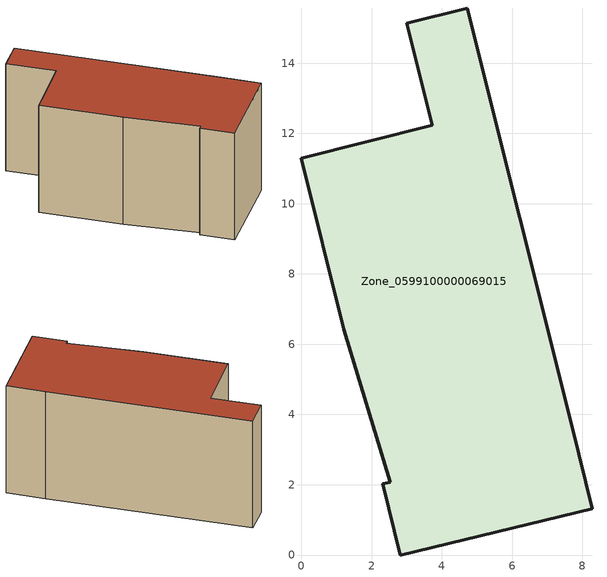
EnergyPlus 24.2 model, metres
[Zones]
Zone_0599100000069015
 floor ground (C_G): 7.72,3.63 8.28,1.32 2.82,0 2.31,2.02 2.54,2.08 1.22,6.42 0,11.3 3.73,12.24 3,15.14 4.73,15.57 z0
 wall outside (C_F): 8.28,1.32 7.72,3.63 4.73,15.57 3,15.14 3.73,12.24 0,11.3 1.22,6.42 2.54,2.08 2.31,2.02 2.82,0 8.28,1.32 z0:7.23
 roof outside (C_R): 2.31,2.02 2.82,0 8.28,1.32 7.72,3.63 4.73,15.57 3,15.14 3.73,12.24 0,11.3 1.22,6.42 2.54,2.08 z7.23
[BUILDING]
Pand.0599100000069015: North Axis=0; Terrain=City; Loads Convergence Tolerance Value=0.04; Temperature Convergence Tolerance Value=0.4; Solar Distribution=FullExterior; Maximum Number of Warmup Days=25; Minimum Number of Warmup Days=1
[Site:Location]
Rotterdam.The.Hague.AP_ZH_NLD Design_Conditions: Latitude=51.96; Longitude=4.45; Time Zone=1; Elevation=-4.5
[SITE:GROUNDTEMPERATURE:BUILDINGSURFACE]
18, 18, 18, 18, 18, 18, 18, 18, 18, 18, 18, 18
[MATERIAL] Thermal Absorptance=0.9; Solar Absorptance=0.7; Visible Absorptance=0.7
Name | Roughness | Thickness | Conductivity | Density | Specific Heat
G.TC.1975-1991 | MediumSmooth | 0.15 | 0.288461 | 540 | 1210
F.TC.1975-1991 | Rough | 0.3 | 0.230769 | 1920 | 840
R.TC.1975-1991 | MediumRough | 0.2 | 0.153846 | 1500 | 1000
[CONSTRUCTION]
C_G: G.TC.1975-1991
C_F: F.TC.1975-1991
C_R: R.TC.1975-1991
[ZONE]
Zone_0599100000069015: Type=1; Multiplier=1; Ceiling Height=Autocalculate; Volume=Autocalculate; Floor Area=autocalculate; Part of Total Floor Area=Yes
[ZONEINFILTRATION:DESIGNFLOWRATE]
Infil_Zone_0599100000069015: Zone or ZoneList or Space or SpaceList=Zone_0599100000069015; Schedule=AlwaysOn; Design Flow Rate Calculation Method=Flow/Area; Flow Rate per Floor Area=0.003; Constant Term Coefficient=1; Temperature Term Coefficient=0; Velocity Term Coefficient=0; Velocity Squared Term Coefficient=0
[HVACTEMPLATE:ZONE:IDEALLOADSAIRSYSTEM]
Zone_0599100000069015: Maximum Heating Supply Air Temperature=50; Minimum Cooling Supply Air Temperature=13; Maximum Heating Supply Air Humidity Ratio=0.0156; Minimum Cooling Supply Air Humidity Ratio=0.0077; Heating Limit=NoLimit; Cooling Limit=NoLimit; Dehumidification Control Type=ConstantSensibleHeatRatio; Cooling Sensible Heat Ratio=0.7; Dehumidification Setpoint=60; Humidification Control Type=None; Humidification Setpoint=30; Outdoor Air Method=None; Outdoor Air Flow Rate per Person=0.00944; Outdoor Air Flow Rate per Zone Floor Area=0; Outdoor Air Flow Rate per Zone=0; Demand Controlled Ventilation Type=None; Outdoor Air Economizer Type=NoEconomizer; Heat Recovery Type=None; Sensible Heat Recovery Effectiveness=0.7; Latent Heat Recovery Effectiveness=0.65
[ZONECONTROL:THERMOSTAT]
ThermostatControl_Zone_0599100000069015: Zone or ZoneList=Zone_0599100000069015; Control Type Schedule=DualSetpointControlType; Control 1=Thermostat_Zone_0599100000069015; Temperature Difference Between Cutout And Setpoint=0
[THERMOSTATSETPOINT:DUALSETPOINT]
Thermostat_Zone_0599100000069015: Heating Setpoint Temperature Schedule=HeatingSetpoint_Zone_0599100000069015; Cooling Setpoint Temperature Schedule=CoolingSetpoint_Zone_0599100000069015
[SCHEDULE:COMPACT]
HeatingSetpoint_Zone_0599100000069015: Through: 12/31, For: AllDays, Until: 24:00, 21
CoolingSetpoint_Zone_0599100000069015: Through: 12/31, For: AllDays, Until: 24:00, 24
DualSetpointControlType: Through: 12/31, For: AllDays, Until: 24:00, 4
AlwaysOn: Through: 12/31, For: AllDays, Until: 24:00, 1
